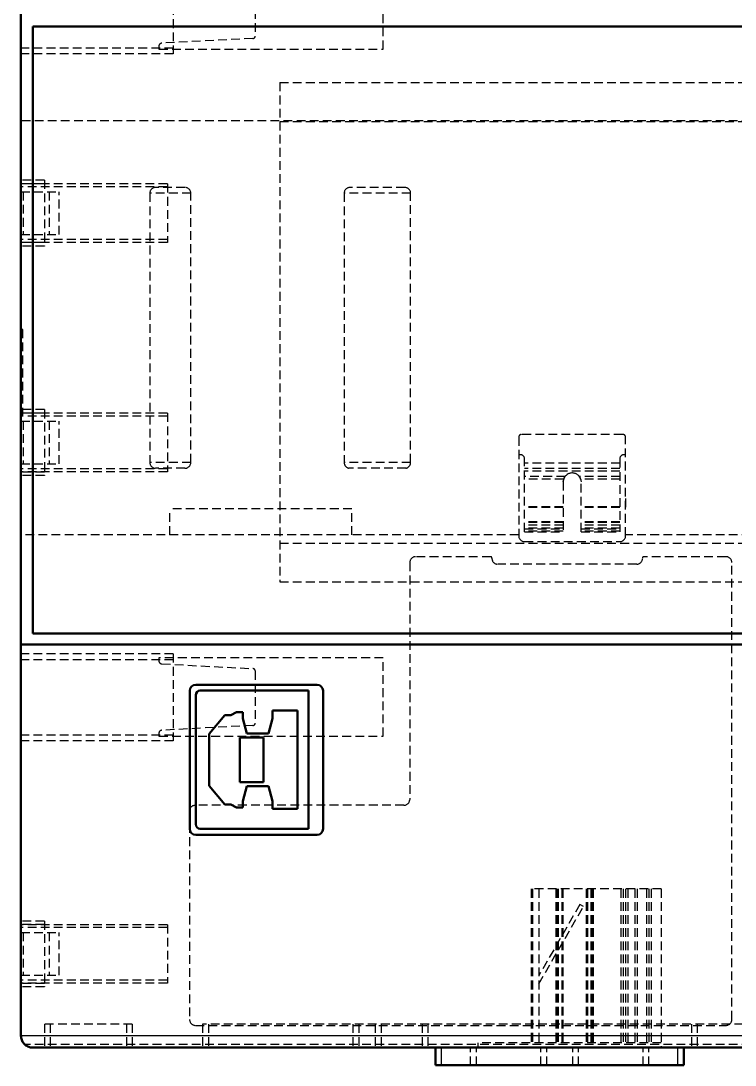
# Model space of a CAD drawing. Extents: x -891 to 6596, y -1 to 298.
# Drawn here: x 1409.5 to 1450.4, y 74.2 to 134 of the extents above; entities that cross this region are included whole.
import ezdxf

# ---------------------------------------------------------------- set-up
doc = ezdxf.new("R2010")
doc.units = 0
doc.header["$MEASUREMENT"] = 0
doc.linetypes.add('Center', pattern=[1.5, 0.45, -0.5, 0.05, -0.5])
doc.linetypes.add('DASHED', pattern=[0.75, 0.5, -0.25])
for name, color, linetype, lineweight in [('AM_0', 7, 'Continuous', 50), ('AM_4', 3, 'Continuous', 25), ('AM_7', 7, 'Center', 25), ('AM_9', 6, 'DASHED', 25)]:
    doc.layers.add(name, color=color, linetype=linetype, lineweight=lineweight)

msp = doc.modelspace()

# ---------------------------------------------------------------- linework, layer by layer
at = {"layer": 'AM_0'}
for p, q in [((1409.476, 157.015), (1409.476, 75.876)), ((1410.153, 133.724), (1410.153, 98.94)), ((1410.153, 133.724), (1452.383, 133.724)), ((1452.383, 98.94), (1410.153, 98.94)), ((1409.476, 98.309), (1457.828, 98.309)), ((1426.436, 95.995), (1419.482, 95.995)), ((1419.146, 95.66), (1419.146, 87.733)), ((1419.488, 88.001), (1419.488, 95.405)), ((1419.743, 95.66), (1425.946, 95.66)), ((1425.946, 95.66), (1425.946, 87.746)), ((1426.771, 87.733), (1426.771, 95.66)), ((1421.158, 94.251), (1420.26, 93.18)), ((1421.494, 94.251), (1421.158, 94.251)), ((1421.822, 94.426), (1421.494, 94.251)), ((1422.184, 94.426), (1421.822, 94.426)), ((1422.184, 94.064), (1422.184, 94.426)), ((1422.414, 93.212), (1422.184, 94.064)), ((1423.888, 94.064), (1423.658, 93.212)), ((1423.888, 94.513), (1423.888, 94.064)), ((1425.316, 94.513), (1423.888, 94.513)), ((1425.316, 88.88), (1425.316, 94.513)), ((1420.26, 93.18), (1420.26, 90.212)), ((1423.371, 92.977), (1422.01, 92.977)), ((1422.01, 92.977), (1422.01, 90.422)), ((1423.658, 93.212), (1422.414, 93.212)), ((1423.371, 90.422), (1423.371, 92.977)), ((1422.01, 90.422), (1423.371, 90.422)), ((1420.26, 90.212), (1421.158, 89.141)), ((1422.184, 89.329), (1422.414, 90.181)), ((1422.414, 90.181), (1423.658, 90.181)), ((1423.658, 90.181), (1423.888, 89.329)), ((1422.184, 88.967), (1422.184, 89.329)), ((1423.888, 89.329), (1423.888, 88.88)), ((1421.158, 89.141), (1421.494, 89.141)), ((1421.494, 89.141), (1421.822, 88.967)), ((1421.822, 88.967), (1422.184, 88.967)), ((1423.888, 88.88), (1425.316, 88.88)), ((1419.482, 87.397), (1426.436, 87.397)), ((1425.946, 87.746), (1419.743, 87.746)), ((1464.237, 75.205), (1410.146, 75.205)), ((1433.216, 74.2), (1433.216, 75.205)), ((1447.433, 74.2), (1447.433, 75.205)), ((1447.433, 74.2), (1433.216, 74.2))]:
    msp.add_line(p, q, dxfattribs=at)
msp.add_lwpolyline([(1409.476, 75.876), (1409.478, 75.818), (1409.486, 75.76), (1409.499, 75.703), (1409.516, 75.647), (1409.539, 75.593), (1409.566, 75.541), (1409.597, 75.491), (1409.633, 75.445), (1409.672, 75.402), (1409.715, 75.362), (1409.762, 75.327), (1409.811, 75.295), (1409.863, 75.268), (1409.917, 75.246), (1409.973, 75.228), (1410.03, 75.216), (1410.088, 75.208), (1410.146, 75.205)], dxfattribs=at)
for centre, radius, start, end in [((1419.482, 95.66), 0.335, 90, 180), ((1426.436, 95.66), 0.335, 0, 90), ((1419.743, 95.405), 0.255, 90, 180), ((1419.743, 88.001), 0.255, 180, 270), ((1419.482, 87.733), 0.335, 180, 270), ((1426.436, 87.733), 0.335, 270, 360)]:
    msp.add_arc(centre, radius, start, end, dxfattribs=at)
at = {"layer": 'AM_4'}
for p, q in [((1457.828, 75.876), (1409.476, 75.876)), ((1433.551, 74.2), (1433.551, 75.205)), ((1447.098, 74.2), (1447.098, 75.205))]:
    msp.add_line(p, q, dxfattribs=at)
at = {"layer": 'AM_7'}
msp.add_line((1409.471, 113.907), (1409.567, 113.907), dxfattribs=at)
at = {"layer": 'AM_9'}
for p, q in [((1418.194, 137.131), (1418.194, 132.142)), ((1430.215, 132.417), (1430.215, 136.91)), ((1422.888, 136.158), (1422.888, 133.168)), ((1422.761, 133.034), (1417.535, 132.76)), ((1418.194, 132.477), (1409.476, 132.477)), ((1417.376, 132.593), (1417.376, 132.417)), ((1417.376, 132.417), (1430.215, 132.417)), ((1418.194, 132.142), (1409.476, 132.142)), ((1424.297, 130.505), (1455.797, 130.505)), ((1424.297, 130.505), (1424.297, 101.89)), ((1475.264, 128.319), (1409.476, 128.319)), ((1424.297, 128.279), (1456.235, 128.279)), ((1410.817, 124.906), (1409.476, 124.906)), ((1410.817, 124.705), (1409.476, 124.705)), ((1417.859, 124.698), (1409.476, 124.698)), ((1417.859, 124.53), (1409.476, 124.53)), ((1410.817, 124.906), (1410.817, 121.13)), ((1418.865, 124.497), (1417.188, 124.497)), ((1417.859, 124.698), (1417.859, 121.345)), ((1431.454, 124.497), (1428.32, 124.497)), ((1409.476, 124.245), (1411.669, 124.245)), ((1409.596, 124.245), (1409.596, 121.797)), ((1411.095, 124.245), (1411.095, 121.797)), ((1411.669, 121.797), (1411.669, 124.245)), ((1419.2, 124.161), (1416.853, 124.161)), ((1416.853, 124.161), (1416.853, 108.737)), ((1419.2, 108.737), (1419.2, 124.161)), ((1431.789, 124.161), (1427.985, 124.161)), ((1427.985, 124.161), (1427.985, 108.73)), ((1431.789, 108.73), (1431.789, 124.161)), ((1409.476, 121.797), (1411.669, 121.797)), ((1417.859, 121.512), (1409.476, 121.512)), ((1417.859, 121.345), (1409.476, 121.345)), ((1410.817, 121.331), (1409.476, 121.331)), ((1410.817, 121.13), (1409.476, 121.13)), ((1409.563, 116.362), (1409.476, 116.449)), ((1409.563, 116.362), (1409.563, 111.453)), ((1410.817, 111.761), (1409.476, 111.761)), ((1410.817, 111.56), (1409.476, 111.56)), ((1417.859, 111.554), (1409.476, 111.554)), ((1409.476, 111.366), (1409.563, 111.453)), ((1417.859, 111.386), (1409.476, 111.386)), ((1410.817, 111.761), (1410.817, 107.986)), ((1417.859, 111.554), (1417.859, 108.2)), ((1409.476, 111.101), (1411.669, 111.101)), ((1409.596, 111.101), (1409.596, 108.653)), ((1411.095, 111.101), (1411.095, 108.653)), ((1411.669, 108.653), (1411.669, 111.101)), ((1437.978, 110.179), (1437.978, 104.532)), ((1437.981, 110.212), (1437.981, 109.173)), ((1443.933, 110.346), (1438.145, 110.346)), ((1444.1, 104.532), (1444.1, 110.179)), ((1438.078, 109.173), (1437.981, 109.173)), ((1438.313, 104.767), (1438.313, 108.938)), ((1443.765, 108.938), (1443.765, 104.767)), ((1444.1, 109.173), (1444, 109.173)), ((1409.476, 108.653), (1411.669, 108.653)), ((1417.859, 108.368), (1409.476, 108.368)), ((1419.2, 108.737), (1416.853, 108.737)), ((1418.865, 108.402), (1417.188, 108.402)), ((1431.789, 108.737), (1427.985, 108.737)), ((1431.52, 108.402), (1428.254, 108.402)), ((1443.765, 108.697), (1438.313, 108.697)), ((1443.765, 108.386), (1438.313, 108.386)), ((1417.859, 108.2), (1409.476, 108.2)), ((1410.817, 108.187), (1409.476, 108.187)), ((1410.817, 107.986), (1409.476, 107.986)), ((1443.765, 108.231), (1438.313, 108.231)), ((1440.636, 107.935), (1438.313, 107.935)), ((1440.554, 107.78), (1438.313, 107.78)), ((1440.529, 107.624), (1440.554, 107.78)), ((1443.765, 107.935), (1441.442, 107.935)), ((1441.524, 107.78), (1441.549, 107.624)), ((1443.765, 107.78), (1441.524, 107.78)), ((1440.529, 107.624), (1440.529, 104.767)), ((1441.549, 104.767), (1441.549, 107.624)), ((1444.1, 106.911), (1444.104, 106.911)), ((1444.104, 106.164), (1444.104, 106.911)), ((1417.993, 104.579), (1417.993, 106.068)), ((1428.421, 106.068), (1417.993, 106.068)), ((1428.421, 104.579), (1428.421, 106.068)), ((1440.529, 106.195), (1438.313, 106.195)), ((1440.529, 106.16), (1438.313, 106.16)), ((1443.765, 106.195), (1441.549, 106.195)), ((1443.765, 106.16), (1441.549, 106.16)), ((1444.104, 106.164), (1444.1, 106.164)), ((1440.529, 105.327), (1438.313, 105.327)), ((1443.765, 105.327), (1441.549, 105.327)), ((1440.529, 105.302), (1438.313, 105.302)), ((1440.529, 105.301), (1438.313, 105.301)), ((1440.529, 105.147), (1438.313, 105.147)), ((1440.529, 104.961), (1438.313, 104.961)), ((1438.313, 104.934), (1440.529, 104.934)), ((1440.529, 104.806), (1438.313, 104.806)), ((1438.313, 104.767), (1440.529, 104.767)), ((1443.765, 105.302), (1441.549, 105.302)), ((1443.765, 105.301), (1441.549, 105.301)), ((1443.765, 105.147), (1441.549, 105.147)), ((1443.765, 104.961), (1441.549, 104.961)), ((1441.549, 104.934), (1443.765, 104.934)), ((1443.765, 104.806), (1441.549, 104.806)), ((1441.549, 104.767), (1443.765, 104.767)), ((1437.978, 104.579), (1409.476, 104.579)), ((1438.313, 104.197), (1443.765, 104.197)), ((1475.264, 104.579), (1444.1, 104.579)), ((1424.297, 104.116), (1456.214, 104.116)), ((1431.737, 102.999), (1431.737, 89.425)), ((1436.377, 103.334), (1432.073, 103.334)), ((1436.444, 103.241), (1436.444, 103.267)), ((1445.069, 103.267), (1445.069, 103.241)), ((1449.851, 103.334), (1445.136, 103.334)), ((1450.186, 76.812), (1450.186, 102.999)), ((1444.734, 102.906), (1436.779, 102.906)), ((1424.297, 101.89), (1455.772, 101.89)), ((1418.194, 97.765), (1409.476, 97.765)), ((1418.194, 97.765), (1418.194, 92.776)), ((1418.194, 97.43), (1409.476, 97.43)), ((1417.376, 97.537), (1417.376, 97.361)), ((1430.215, 97.537), (1417.376, 97.537)), ((1417.535, 97.194), (1422.761, 96.92)), ((1430.215, 93.044), (1430.215, 97.537)), ((1422.888, 96.786), (1422.888, 93.796)), ((1422.761, 93.662), (1417.535, 93.388)), ((1418.194, 93.111), (1409.476, 93.111)), ((1418.194, 92.776), (1409.476, 92.776)), ((1417.376, 93.22), (1417.376, 93.044)), ((1417.376, 93.044), (1430.215, 93.044)), ((1419.13, 88.755), (1419.13, 76.812)), ((1431.402, 89.09), (1419.465, 89.09)), ((1438.695, 84.292), (1438.695, 75.474)), ((1446.139, 84.292), (1438.695, 84.292)), ((1438.762, 84.292), (1438.762, 75.474)), ((1439.131, 84.292), (1439.131, 75.474)), ((1440.103, 84.292), (1440.103, 75.474)), ((1440.17, 84.292), (1440.17, 75.474)), ((1440.238, 84.292), (1440.238, 75.474)), ((1440.439, 84.292), (1440.439, 75.474)), ((1440.506, 84.292), (1440.506, 75.474)), ((1441.847, 84.292), (1441.847, 75.474)), ((1441.914, 84.292), (1441.914, 75.474)), ((1442.115, 84.292), (1442.115, 75.474)), ((1442.182, 84.292), (1442.182, 75.474)), ((1442.249, 84.292), (1442.249, 75.474)), ((1443.825, 84.292), (1443.825, 75.474)), ((1443.96, 84.292), (1443.96, 75.474)), ((1444.094, 84.292), (1444.094, 75.474)), ((1444.228, 84.292), (1444.228, 75.474)), ((1444.63, 84.292), (1444.63, 75.474)), ((1444.764, 84.292), (1444.764, 75.474)), ((1445.301, 84.292), (1445.301, 75.474)), ((1445.435, 84.292), (1445.435, 75.474)), ((1445.569, 84.292), (1445.569, 75.474)), ((1446.139, 84.292), (1446.139, 75.205)), ((1441.478, 83.401), (1439.131, 79.329)), ((1439.131, 78.859), (1441.681, 83.283)), ((1441.681, 83.283), (1441.478, 83.401)), ((1410.817, 82.455), (1409.476, 82.455)), ((1410.817, 82.254), (1409.476, 82.254)), ((1417.859, 82.247), (1409.476, 82.247)), ((1417.859, 82.079), (1409.476, 82.079)), ((1410.817, 82.455), (1410.817, 78.679)), ((1417.859, 82.247), (1417.859, 78.894)), ((1409.476, 81.794), (1411.669, 81.794)), ((1409.596, 81.794), (1409.596, 79.347)), ((1411.095, 81.794), (1411.095, 79.347)), ((1411.669, 79.347), (1411.669, 81.794)), ((1409.476, 79.347), (1411.669, 79.347)), ((1417.859, 79.062), (1409.476, 79.062)), ((1417.859, 78.894), (1409.476, 78.894)), ((1410.817, 78.88), (1409.476, 78.88)), ((1410.817, 78.679), (1409.476, 78.679)), ((1410.817, 76.547), (1410.817, 75.205)), ((1415.847, 76.547), (1410.817, 76.547)), ((1411.152, 76.547), (1411.152, 75.205)), ((1415.511, 76.547), (1415.511, 75.205)), ((1415.847, 76.547), (1415.847, 75.205)), ((1419.465, 76.476), (1449.851, 76.476)), ((1419.871, 76.547), (1419.871, 75.205)), ((1465.092, 76.547), (1419.871, 76.547)), ((1420.206, 76.547), (1420.206, 75.205)), ((1428.488, 76.547), (1428.488, 75.205)), ((1428.823, 76.547), (1428.823, 75.205)), ((1429.762, 76.547), (1429.762, 75.205)), ((1430.098, 76.547), (1430.098, 75.205)), ((1432.445, 76.547), (1432.445, 75.205)), ((1432.78, 76.547), (1432.78, 75.205)), ((1447.869, 76.547), (1447.869, 75.205)), ((1448.205, 76.547), (1448.205, 75.205)), ((1435.644, 75.474), (1435.644, 75.205)), ((1446.139, 75.474), (1435.644, 75.474)), ((1475.264, 75.373), (1409.703, 75.373)), ((1435.221, 74.2), (1435.221, 75.205)), ((1435.557, 74.2), (1435.557, 75.205)), ((1439.245, 74.2), (1439.245, 75.205)), ((1439.58, 74.2), (1439.58, 75.205)), ((1441.076, 74.2), (1441.076, 75.205)), ((1441.411, 74.2), (1441.411, 75.205)), ((1445.1, 74.2), (1445.1, 75.205)), ((1445.435, 74.2), (1445.435, 75.205))]:
    msp.add_line(p, q, dxfattribs=at)
for points in [[(1440.529, 107.624), (1440.574, 107.831), (1440.636, 107.935)], [(1441.524, 107.78), (1441.509, 107.822), (1441.49, 107.862), (1441.467, 107.9), (1441.441, 107.936), (1441.413, 107.97), (1441.381, 108.002), (1441.347, 108.03), (1441.31, 108.055), (1441.272, 108.077), (1441.231, 108.096), (1441.189, 108.111), (1441.146, 108.122), (1441.102, 108.129), (1441.058, 108.133), (1441.014, 108.133), (1440.969, 108.129), (1440.926, 108.121), (1440.883, 108.109), (1440.841, 108.093), (1440.801, 108.074), (1440.762, 108.052), (1440.726, 108.026), (1440.692, 107.997), (1440.661, 107.966), (1440.633, 107.931), (1440.607, 107.895), (1440.585, 107.856), (1440.567, 107.816), (1440.554, 107.78)], [(1441.442, 107.935), (1441.506, 107.828), (1441.536, 107.735)]]:
    msp.add_lwpolyline(points, dxfattribs=at)
for centre, radius, start, end in [((1422.754, 133.168), 0.134, 273, 360), ((1417.543, 132.593), 0.168, 93, 180), ((1417.188, 124.161), 0.335, 90, 180), ((1418.865, 124.161), 0.335, 0, 90), ((1428.32, 124.161), 0.335, 90, 180), ((1431.454, 124.161), 0.335, 0, 90), ((1438.145, 110.179), 0.168, 90, 180), ((1443.933, 110.179), 0.168, 360, 90), ((1438.078, 108.938), 0.235, 0, 90), ((1444, 108.938), 0.235, 90, 180), ((1417.188, 108.737), 0.335, 180, 270), ((1418.865, 108.737), 0.335, 270, 360), ((1428.32, 108.73), 0.335, 180, 258.52166), ((1431.454, 108.73), 0.335, 281.47834, 360), ((1438.313, 104.532), 0.335, 180, 270), ((1443.765, 104.532), 0.335, 270, 360), ((1432.073, 102.999), 0.335, 90, 180), ((1436.377, 103.267), 0.0671, 360, 90), ((1436.779, 103.241), 0.335, 180, 270), ((1444.734, 103.241), 0.335, 270, 360), ((1445.136, 103.267), 0.0671, 90, 180), ((1449.851, 102.999), 0.335, 0, 90), ((1417.543, 97.361), 0.168, 180, 267), ((1422.754, 96.786), 0.134, 0, 87), ((1417.543, 93.22), 0.168, 93, 180), ((1422.754, 93.796), 0.134, 273, 360), ((1431.402, 89.425), 0.335, 270, 360), ((1419.465, 88.755), 0.335, 90, 180), ((1419.465, 76.812), 0.335, 180, 270), ((1449.851, 76.812), 0.335, 270, 360)]:
    msp.add_arc(centre, radius, start, end, dxfattribs=at)

doc.saveas('drawing.dxf')
